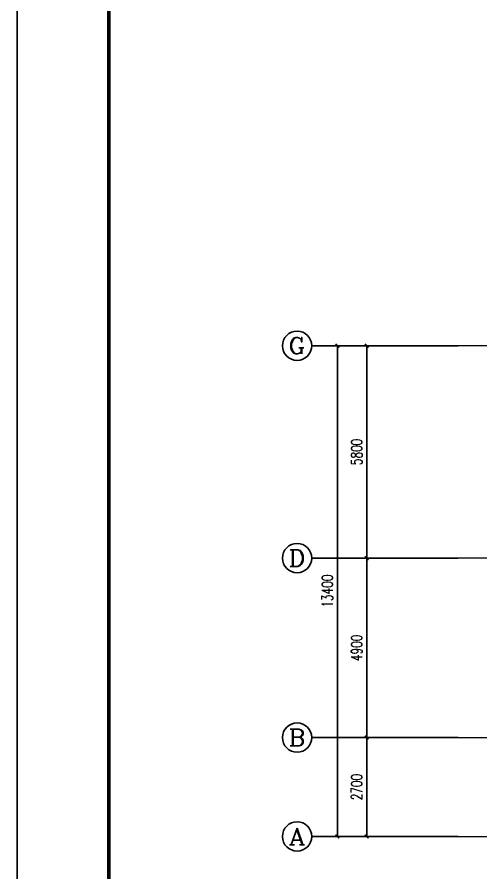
# Model space of a CAD drawing. Extents: x 1031190 to 1725648, y 733081 to 1571294.
# Drawn here: x 1098399 to 1111058, y 982145 to 1005511 of the extents above; entities that cross this region are included whole.
import ezdxf
from ezdxf.enums import TextEntityAlignment as Align

# ---------------------------------------------------------------- set-up
doc = ezdxf.new("R2010")
doc.units = 0
doc.header["$LTSCALE"] = 1000
doc.header["$MEASUREMENT"] = 0
doc.linetypes.add('ACAD_ISO10W100', pattern=[18.5, 12, -3, 0.5, -3])
doc.linetypes.add('DOTE', pattern=[2.42, 2, -0.2, 0.02, -0.2])
for name, color, linetype in [('AXIS', 3, 'Continuous'), ('AXIS_TEXT', 4, 'Continuous'), ('C-AXIS(轴号)', 3, 'Continuous'), ('C-AXIS-T(字)', 7, 'Continuous'), ('图框', 140, 'Continuous')]:
    doc.layers.add(name, color=color, linetype=linetype)
doc.layers.add('DOTE', color=19, linetype='DOTE', lineweight=9)
doc.styles.add('_TCH_AXIS', font='COMPLEX', dxfattribs={"bigfont": 'GBCBIG'})
doc.styles.add('_TCH_DIM_T3', font='SIMPLEX', dxfattribs={"width": 0.705882, "bigfont": 'GBCBIG'})
doc.styles.add('COMPLEX', font='COMPLEX')
doc.dimstyles.new('_TCH_ARCH&&100', dxfattribs={"dimtxt": 297.5, "dimasz": 100, "dimexe": 250, "dimexo": 300, "dimgap": 126.25, "dimtad": 1, "dimdec": 0, "dimzin": 0, "dimdsep": 46, "dimtxsty": '_TCH_DIM_T3', "dimblk": 'ARCHTICK', "dimcen": 0.09, "dimclrt": 7, "dimazin": 2, "dimtfac": 1, "dimtdec": 0, "dimtix": 1, "dimtmove": 2, "dimatfit": 3, "dimfxl": 0, "dimtolj": 1, "dimtzin": 0, "dimarcsym": 0})

# ---------------------------------------------------------------- blocks, each defined once
blk = doc.blocks.new('_ArchTick')
at = {"color": 0, "linetype": 'ByBlock', "const_width": 0.4}
blk.add_lwpolyline([(-0.5, -0.5), (0.5, 0.5)], dxfattribs=at)
blk = doc.blocks.new('*D208')
at = {"layer": 'AXIS', "color": 0, "lineweight": -2}
for p, q in [((1110141, 996539), (1106891, 996539)), ((1107141, 983139), (1107141, 996539)), ((1110141, 983139), (1106891, 983139))]:
    blk.add_line(p, q, dxfattribs=at)
at = {"layer": 'Defpoints', "color": 0}
for p in [(1107141, 996539), (1110441, 996539), (1110441, 983139)]:
    blk.add_point(p, dxfattribs=at)
at = {"layer": 'AXIS', "color": 0, "lineweight": -2, "xscale": 100, "yscale": 100, "zscale": 100}
for p, rotation in [((1107141, 996539), 90), ((1107141, 983139), 270)]:
    blk.add_blockref('_ArchTick', p, dxfattribs=dict(at, rotation=rotation))
at = {"layer": 'AXIS', "color": 7, "insert": (1106866, 989839), "char_height": 297.5, "attachment_point": 5, "rotation": 90, "style": '_TCH_DIM_T3'}
blk.add_mtext('\\A1;13400', dxfattribs=at)
blk = doc.blocks.new('*D209')
at = {"layer": 'AXIS', "color": 0, "lineweight": -2}
for p, q in [((1110141, 996539), (1107691, 996539)), ((1107941, 990739), (1107941, 996539)), ((1110141, 990739), (1107691, 990739))]:
    blk.add_line(p, q, dxfattribs=at)
at = {"layer": 'Defpoints', "color": 0}
for p in [(1107941, 996539), (1110441, 996539), (1110441, 990739)]:
    blk.add_point(p, dxfattribs=at)
at = {"layer": 'AXIS', "color": 0, "lineweight": -2, "xscale": 100, "yscale": 100, "zscale": 100}
for p, rotation in [((1107941, 996539), 90), ((1107941, 990739), 270)]:
    blk.add_blockref('_ArchTick', p, dxfattribs=dict(at, rotation=rotation))
at = {"layer": 'AXIS', "color": 7, "insert": (1107666, 993639), "char_height": 297.5, "attachment_point": 5, "rotation": 90, "style": '_TCH_DIM_T3'}
blk.add_mtext('\\A1;5800', dxfattribs=at)
blk = doc.blocks.new('*D210')
at = {"layer": 'AXIS', "color": 0, "lineweight": -2}
for p, q in [((1110141, 990739), (1107691, 990739)), ((1107941, 985839), (1107941, 990739)), ((1110141, 985839), (1107691, 985839))]:
    blk.add_line(p, q, dxfattribs=at)
at = {"layer": 'Defpoints', "color": 0}
for p in [(1107941, 990739), (1110441, 990739), (1110441, 985839)]:
    blk.add_point(p, dxfattribs=at)
at = {"layer": 'AXIS', "color": 0, "lineweight": -2, "xscale": 100, "yscale": 100, "zscale": 100}
for p, rotation in [((1107941, 990739), 90), ((1107941, 985839), 270)]:
    blk.add_blockref('_ArchTick', p, dxfattribs=dict(at, rotation=rotation))
at = {"layer": 'AXIS', "color": 7, "insert": (1107666, 988289), "char_height": 297.5, "attachment_point": 5, "rotation": 90, "style": '_TCH_DIM_T3'}
blk.add_mtext('\\A1;4900', dxfattribs=at)
blk = doc.blocks.new('*D211')
at = {"layer": 'AXIS', "color": 0, "lineweight": -2}
for p, q in [((1110141, 985839), (1107691, 985839)), ((1107941, 983139), (1107941, 985839)), ((1110141, 983139), (1107691, 983139))]:
    blk.add_line(p, q, dxfattribs=at)
at = {"layer": 'Defpoints', "color": 0}
for p in [(1107941, 985839), (1110441, 985839), (1110441, 983139)]:
    blk.add_point(p, dxfattribs=at)
at = {"layer": 'AXIS', "color": 0, "lineweight": -2, "xscale": 100, "yscale": 100, "zscale": 100}
for p, rotation in [((1107941, 985839), 90), ((1107941, 983139), 270)]:
    blk.add_blockref('_ArchTick', p, dxfattribs=dict(at, rotation=rotation))
at = {"layer": 'AXIS', "color": 7, "insert": (1107666, 984489), "char_height": 297.5, "attachment_point": 5, "rotation": 90, "style": '_TCH_DIM_T3'}
blk.add_mtext('\\A1;2700', dxfattribs=at)
blk = doc.blocks.new('_AXISO')
blk.add_circle((0, 0), 0.5)
at = {"layer": 'AXIS_TEXT', "style": 'COMPLEX', "width": 1.041667}
blk.add_attdef('A', text='', height=0.56, dxfattribs=at).set_placement((-0.25, -0.28), (0.25, -0.28), align=Align.FIT)

msp = doc.modelspace()

# ---------------------------------------------------------------- linework, layer by layer
at = {"layer": 'C-AXIS(轴号)'}
for p, q in [((1110440.6, 996539.4), (1106440.6, 996539.4)), ((1110440.6, 990739.4), (1106440.6, 990739.4)), ((1110440.6, 985839.4), (1106440.6, 985839.4)), ((1110440.6, 983139.4), (1106440.6, 983139.4))]:
    msp.add_line(p, q, dxfattribs=at)
at = {"layer": 'DOTE', "linetype": 'ACAD_ISO10W100', "ltscale": 100}
for p, q in [((1187717, 996539.4), (1110440.6, 996539.4)), ((1129617, 990739.4), (1110440.6, 990739.4)), ((1110440.6, 985839.4), (1143267, 985839.4)), ((1110440.6, 983139.4), (1187717, 983139.4))]:
    msp.add_line(p, q, dxfattribs=at)
at = {"layer": '图框'}
msp.add_lwpolyline([(1098399, 957902), (1203499, 957902), (1203499, 1017302), (1098399, 1017302)], close=True, dxfattribs=at)
at = {"layer": '图框', "const_width": 100}
msp.add_lwpolyline([(1100899, 958902), (1202499, 958902), (1202499, 1016302), (1100899, 1016302)], close=True, dxfattribs=at)

# ---------------------------------------------------------------- block references
at = {"layer": 'C-AXIS(轴号)'}
ref = msp.add_blockref('_AXISO', (1106040.6, 996539.4), dxfattribs=dict(at, xscale=800, yscale=800, zscale=800))
ref.add_attrib('A', 'G', dxfattribs={"layer": 'C-AXIS-T(字)', "height": 452.5, "style": '_TCH_AXIS', "width": 1.166667}).set_placement((1105814.4, 996313.1), (1106266.9, 996313.1), align=Align.FIT)
ref = msp.add_blockref('_AXISO', (1106040.6, 990739.4), dxfattribs=dict(at, xscale=800, yscale=800, zscale=800))
ref.add_attrib('A', 'D', dxfattribs={"layer": 'C-AXIS-T(字)', "height": 452.5, "style": '_TCH_AXIS', "width": 1.235294}).set_placement((1105814.4, 990513.1), (1106266.9, 990513.1), align=Align.FIT)
ref = msp.add_blockref('_AXISO', (1106040.6, 985839.4), dxfattribs=dict(at, xscale=800, yscale=800, zscale=800))
ref.add_attrib('A', 'B', dxfattribs={"layer": 'C-AXIS-T(字)', "height": 452.5, "style": '_TCH_AXIS', "width": 1.235294}).set_placement((1105814.4, 985613.1), (1106266.9, 985613.1), align=Align.FIT)
ref = msp.add_blockref('_AXISO', (1106040.6, 983139.4), dxfattribs=dict(at, xscale=800, yscale=800, zscale=800))
ref.add_attrib('A', 'A', dxfattribs={"layer": 'C-AXIS-T(字)', "height": 452.5, "style": '_TCH_AXIS', "width": 1.166667}).set_placement((1105814.4, 982913.1), (1106266.9, 982913.1), align=Align.FIT)

# ---------------------------------------------------------------- dimensions: what is measured, and where the dimension line sits
at = {"layer": 'AXIS'}
for p1, p2, distance, picture, middle in [((1110440.6, 983139.4), (1110440.6, 996539.4), 3300, '*D208', (1106865.6, 989839.4)), ((1110440.6, 990739.4), (1110440.6, 996539.4), 2500, '*D209', (1107665.6, 993639.4)), ((1110440.6, 985839.4), (1110440.6, 990739.4), 2500, '*D210', (1107665.6, 988289.4)), ((1110440.6, 983139.4), (1110440.6, 985839.4), 2500, '*D211', (1107665.6, 984489.4))]:
    dim = msp.add_aligned_dim(p1=p1, p2=p2, distance=distance, dimstyle='_TCH_ARCH&&100', dxfattribs=at)
    dim.commit()
    dim.dimension.update_dxf_attribs({"geometry": picture, "text_midpoint": middle})

doc.saveas('drawing.dxf')
